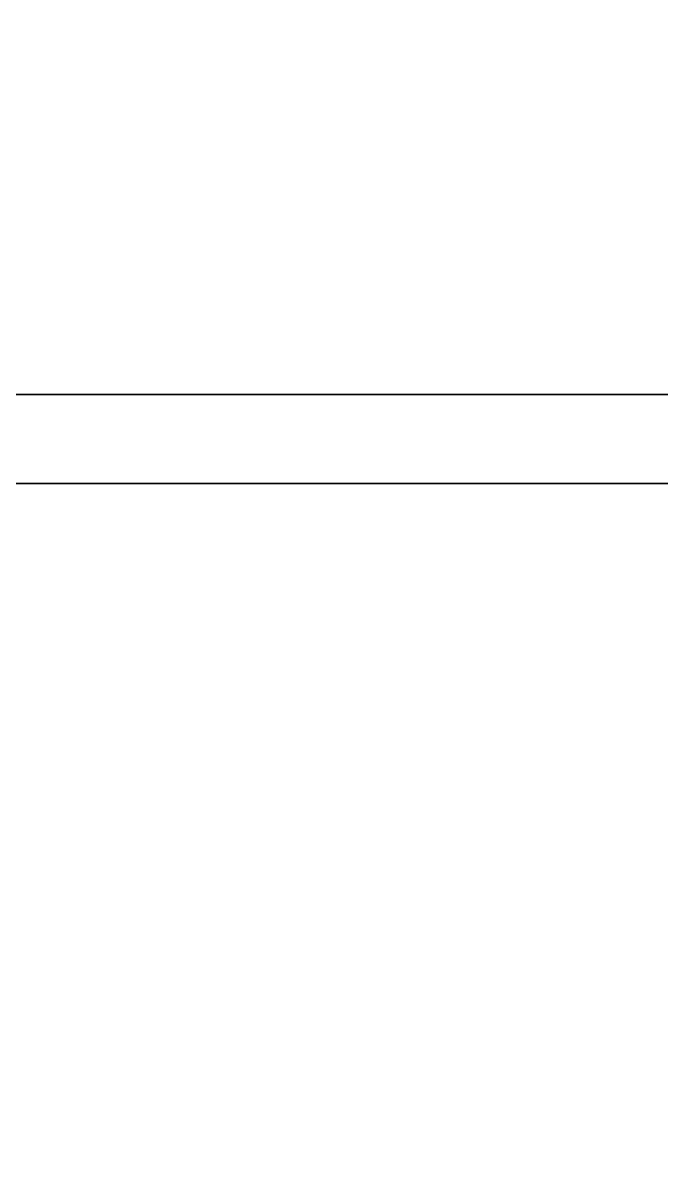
# Model space of a CAD drawing. Header units: metres. Extents: x -25 to 25, y -60.4 to 35.
# Drawn here: x -2.584 to -1.866, y -0.655 to 0.618 of the extents above; entities that cross this region are included whole.
import ezdxf

# ---------------------------------------------------------------- set-up
doc = ezdxf.new("R2010")
doc.units = ezdxf.units.M
doc.layers.add('MONTAJ_BORULARI', color=2, linetype='CONTINUOUS')
doc.layers.add('ZEMIN_PLATFORM', color=8, linetype='CONTINUOUS')

msp = doc.modelspace()

# ---------------------------------------------------------------- linework, layer by layer
at = {"layer": 'MONTAJ_BORULARI'}
for p, q in [((25, 0.2, -1.7), (-25, 0.2, -1.7)), ((25, 0.2, -0.2), (-25, 0.2, -0.2))]:
    msp.add_line(p, q, dxfattribs=at)
for points in [[(-25, -1.3, -1.7), (25, -1.3, -1.7), (25, 0.2, -1.7), (-25, 0.2, -1.7)], [(-25, -1.3, -0.2), (25, -1.3, -0.2), (25, 0.2, -0.2), (-25, 0.2, -0.2)], [(-25, 0.2, -1.7), (25, 0.2, -1.7), (25, 0.2, -0.2), (-25, 0.2, -0.2)]]:
    msp.add_3dface(points, dxfattribs=at)
at = {"layer": 'ZEMIN_PLATFORM'}
for p, q in [((-3.7, 0.1, -0.05), (3.7, 0.1, -0.05)), ((-3.7, 0.1), (3.7, 0.1)), ((-3.7, 0.1, 7.45), (3.7, 0.1, 7.45)), ((-3.7, 0.1, 7.5), (3.7, 0.1, 7.5))]:
    msp.add_line(p, q, dxfattribs=at)
for points in [[(-3.7, 0.1, -0.05), (3.7, 0.1, -0.05), (3.7, 1.3, -0.05), (-3.7, 1.3, -0.05)], [(-3.7, 0.1), (3.7, 0.1), (3.7, 1.3), (-3.7, 1.3)], [(-3.7, 0.1, 7.45), (3.7, 0.1, 7.45), (3.7, 1.3, 7.45), (-3.7, 1.3, 7.45)], [(-3.7, 0.1, 7.5), (3.7, 0.1, 7.5), (3.7, 1.3, 7.5), (-3.7, 1.3, 7.5)], [(-3.7, 0.1, -0.05), (3.7, 0.1, -0.05), (3.7, 0.1), (-3.7, 0.1)], [(-3.7, 0.1, 7.45), (3.7, 0.1, 7.45), (3.7, 0.1, 7.5), (-3.7, 0.1, 7.5)]]:
    msp.add_3dface(points, dxfattribs=at)

doc.saveas('drawing.dxf')
